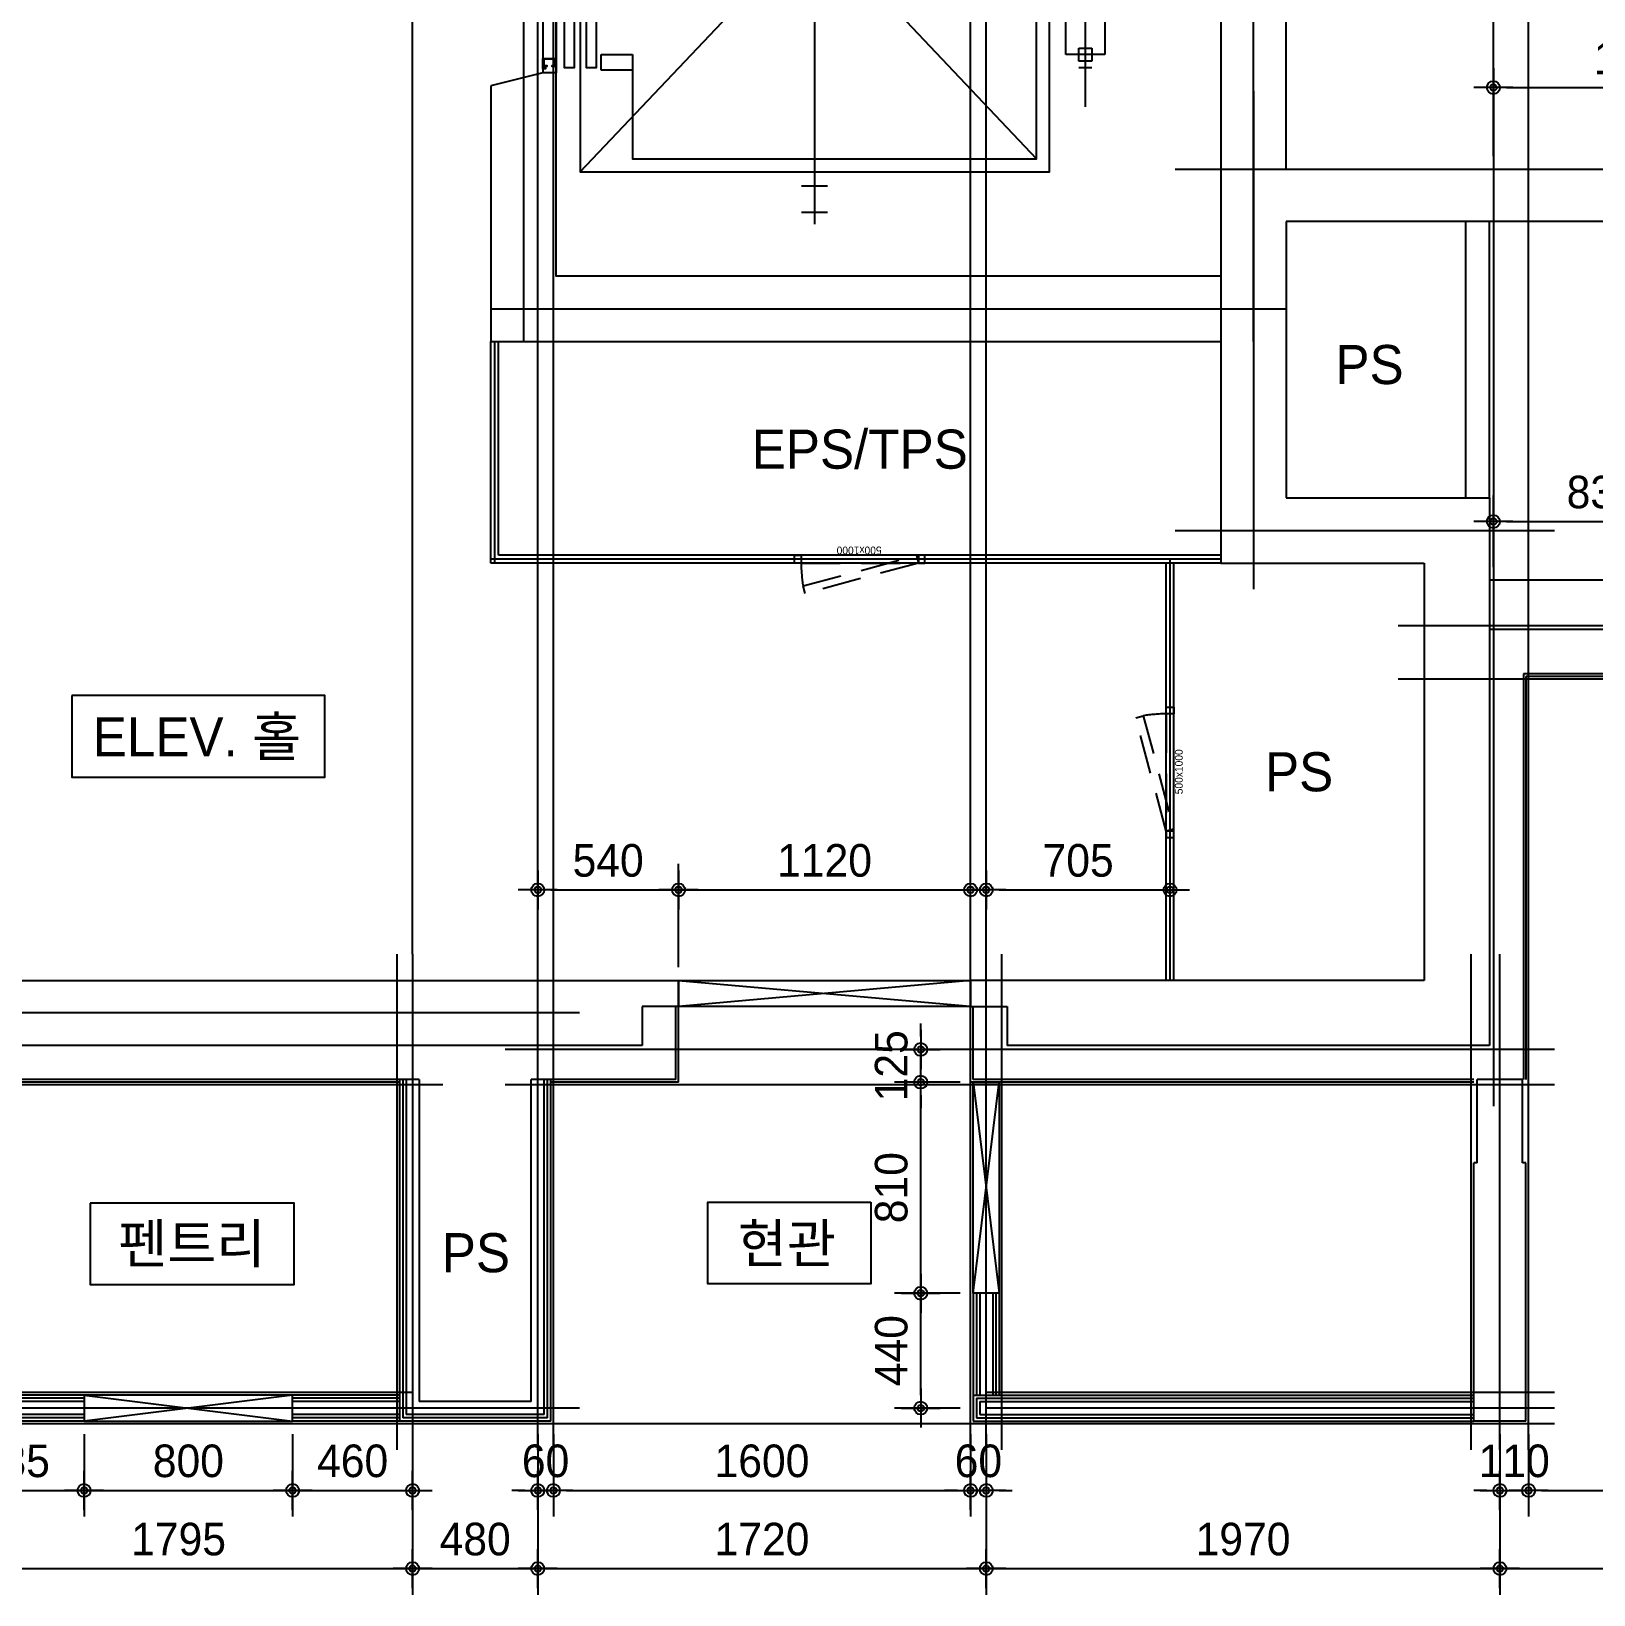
# Model space of a CAD drawing. Header units: millimetres. Extents: x 0 to 92204, y -190080 to 23760.
# Drawn here: x 19468 to 25461, y -117537 to -111541 of the extents above; entities that cross this region are included whole.
import ezdxf
from ezdxf.enums import TextEntityAlignment as Align
from ezdxf.xclip import XClip

# ---------------------------------------------------------------- set-up
doc = ezdxf.new("R2010")
doc.units = ezdxf.units.MM
doc.header["$LTSCALE"] = 100
doc.header["$XCLIPFRAME"] = 0
for name, pattern in [('AUDIT_D_220706163347-0', [0]), ('CEN', [62, 60, -1, 0, -1]), ('xr-101_102동-2F$0$HID', [2.3, 1.5, -0.8])]:
    doc.linetypes.add(name, pattern=pattern)
doc.layers.get('defpoints').update_dxf_attribs({"color": 139})
for name, color, linetype in [('A-STEEL', 4, 'Continuous'), ('AA-XXXX-DIMS', 7, 'Continuous'), ('AA-XXXX-TEXT#LEV', 3, 'Continuous'), ('CEN_CON', 1, 'CEN'), ('CEN_WALL', 12, 'CEN'), ('CONC', 2, 'Continuous'), ('DIM', 7, 'AUDIT_D_220706163347-0'), ('ELEV-ER', 4, 'Continuous'), ('MC', 135, 'Continuous'), ('ROM', 7, 'AUDIT_D_220706163347-0'), ('WAL', 3, 'Continuous'), ('WAL_DRY', 7, 'Continuous'), ('xr-101_102동-2F$0$AA-DWXM-DOOR(PS점검구)', 4, 'xr-101_102동-2F$0$HID'), ('실명', 3, 'AUDIT_D_220706163347-0'), ('실명박스', 7, 'AUDIT_D_220706163347-0'), ('창호-open', 4, 'Continuous')]:
    doc.layers.add(name, color=color, linetype=linetype)
doc.layers.add('AA-XXXX-MC', color=153, linetype='AUDIT_D_220706163347-0', plot=False)
doc.layers.add('xr-101_102동-2F$0$DEFPOINT', color=231, linetype='Continuous', plot=False)
doc.styles.add('HAUD01', font='Dotum.ttf')
doc.styles.add('xr-101_102동-2F$0$HAUD01', font='Dotum.ttf')
doc.styles.add('돋움', font='Dotum.ttf')
doc.styles.add('맑은고딕', font='malgun.ttf', dxfattribs={"width": 0.9})
doc.dimstyles.new('내부100', dxfattribs={"dimscale": 50, "dimtxt": 2.5, "dimasz": 1, "dimexe": 2, "dimexo": 1, "dimgap": 1, "dimtad": 1, "dimdec": 0, "dimzin": 0, "dimdsep": 46, "dimtxsty": '돋움', "dimblk1": 'DIMDOT', "dimblk2": 'DIMDOT', "dimsah": 1, "dimcen": 0.09, "dimdle": 2, "dimclrd": 7, "dimclre": 7, "dimclrt": 3, "dimadec": 0, "dimazin": 0, "dimtfac": 1, "dimtdec": 0, "dimtix": 1, "dimtmove": 2, "dimatfit": 3, "dimldrblk": 'DIMDOT', "dimfxl": 1, "dimtolj": 1, "dimtzin": 0, "dimarcsym": 0})

# ---------------------------------------------------------------- blocks, each defined once
blk = doc.blocks.new('ELE_17(비진입)')
at = {"layer": 'CONC', "extrusion": (0, 0, -1)}
for p, q in [((-570, -991.6), (-570, -1041.6)), ((570, -991.6), (570, -1041.6))]:
    blk.add_line(p, q, dxfattribs=at)
at = {"layer": 'defpoints'}
blk.add_lwpolyline([(-1350, 1558.4), (1350, 1558.4), (1350, -991.6), (-1350, -991.6)], close=True, dxfattribs=at)
at = {"layer": 'ELEV-ER', "color": 1, "extrusion": (0, 0, -1)}
for p, q in [((0, 1229.9), (0, -1227.1)), ((700, 1038.6), (-700, 1038.5)), ((-1150, 0), (1150, 0))]:
    blk.add_line(p, q, dxfattribs=at)
at = {"layer": 'ELEV-ER', "extrusion": (0, 0, -1)}
for p, q in [((-500, 1113.5), (500, 1113.6)), ((-500, 963.5), (-500, 1113.5)), ((500, 1113.6), (500, 963.6)), ((-550, 1013.5), (-550, 1063.5)), ((-550, 1013.5), (-550, 1063.5)), ((-475, 1063.5), (-525, 1063.5)), ((-525, 1063.5), (-525, 1013.5)), ((-475, 1063.5), (-525, 1063.5)), ((-525, 1063.5), (-525, 1013.5)), ((-475, 1013.5), (-475, 1063.5)), ((-475, 1013.5), (-475, 1063.5)), ((475, 1013.6), (475, 1063.6)), ((475, 1063.6), (525, 1063.6)), ((525, 1063.6), (525, 1013.6)), ((550, 1013.6), (550, 1063.6)), ((-525, 1013.5), (-475, 1013.5)), ((-525, 1013.5), (-475, 1013.5)), ((500, 963.6), (-500, 963.5)), ((525, 1013.6), (475, 1013.6)), ((-950, -898.6), (900, 851.4)), ((950, -898.6), (-900, 851.4)), ((-1105, 50), (-1105, -50)), ((-1005, 50), (-1005, -50)), ((1005, 50), (1005, -50)), ((1105, 50), (1105, -50)), ((-560, -818.7), (-560, -698.7)), ((-500, -698.7), (-500, -818.7)), ((500, -818.6), (500, -698.6)), ((560, -698.6), (560, -818.6)), ((-560.1, -818.6), (-500.1, -818.6)), ((-500, -818.7), (-560, -818.7)), ((560, -818.6), (500, -818.6)), ((-570, -991.6), (-545, -991.6)), ((-515, -991.6), (515, -991.6)), ((545, -991.6), (570, -991.6)), ((-570, -1041.6), (-555, -1041.6)), ((-515, -1041.6), (515, -1041.6)), ((555, -1041.6), (570, -1041.6))]:
    blk.add_line(p, q, dxfattribs=at)
for points in [[(950, 901.4), (950, -898.6), (-950, -898.6), (-950, 901.4)], [(542, -994.6), (518, -994.6), (518, -1038.6), (542, -1038.6), (542, -1026.6), (545, -1026.6), (545, -1041.6), (515, -1041.6), (515, -991.6), (545, -991.6), (545, -1006.6), (542, -1006.6)], [(-542, -994.6), (-518, -994.6), (-518, -1038.6), (-542, -1038.6), (-542, -1026.6), (-545, -1026.6), (-545, -1041.6), (-515, -1041.6), (-515, -991.6), (-545, -991.6), (-545, -1006.6), (-542, -1006.6)]]:
    blk.add_lwpolyline(points, close=True, dxfattribs=at)
blk.add_lwpolyline([(-500, -698.6), (-900, -698.6), (-900, 851.4), (900, 851.4), (900, -698.6), (500, -698.7)], dxfattribs=at)
at = {"layer": 'ELEV-ER'}
for points in [[(-550, -875.7), (550, -875.7), (550, -835.7), (-550, -835.7)], [(-550, -960.7), (550, -960.7), (550, -920.7), (-550, -920.7)], [(-555, -1041.6), (-545, -1041.6), (-545, -1031.6), (-555, -1031.6)], [(555, -1041.6), (545, -1041.6), (545, -1031.6), (555, -1031.6)]]:
    blk.add_lwpolyline(points, close=True, dxfattribs=at)
at = {"layer": 'defpoints', "extrusion": (0, 0, -1), "style": '맑은고딕', "text_generation_flag": 2, "width": 0.6}
blk.add_text('ELEV-18인승', height=150, dxfattribs=at).set_placement((0, 801.3), align=Align.TOP_CENTER)
blk = doc.blocks.new('A$C38A1636F')
at = {"layer": 'xr-101_102동-2F$0$AA-DWXM-DOOR(PS점검구)'}
for p, q in [((225, 0), (-225, 0)), ((-225, -30), (225, -30))]:
    blk.add_line(p, q, dxfattribs=at)
for points in [[(-250, 0), (-225, 0), (-225, -30), (-250, -30)], [(250, 0), (225, 0), (225, -30), (250, -30)], [(-209.7, -146.5), (-217.4, -117.5), (217.2, -1), (225, -30)]]:
    blk.add_lwpolyline(points, close=True, dxfattribs=at)
blk.add_arc((385.2, -21.3), 610.2, 180.81816, 189.07051, dxfattribs=at)
at = {"layer": 'xr-101_102동-2F$0$DEFPOINT', "style": 'xr-101_102동-2F$0$HAUD01'}
blk.add_text('500x1000', height=30, rotation=180, dxfattribs=at).set_placement((-2.5, 18.6), align=Align.MIDDLE_CENTER)
blk = doc.blocks.new('CO-102-28F', base_point=(243441.5, -43595.4))
at = {"layer": 'A-STEEL'}
for p, q in [((251211.5, -41995.4), (251211.5, -41145.4)), ((251241.5, -41965.4), (251241.5, -41145.4)), ((254011.5, -41965.4), (251241.5, -41965.4)), ((254011.5, -41995.4), (251211.5, -41995.4)), ((253801.5, -43595.4), (253801.5, -41995.4)), ((253831.5, -43595.4), (253831.5, -41995.4))]:
    blk.add_line(p, q, dxfattribs=at)
at = {"layer": 'CEN_CON'}
for p, q in [((251336.5, -37945.4), (251336.5, -41145.4)), ((254136.5, -41145.4), (254136.5, -37945.4)), ((251211.5, -41020.4), (254261.5, -41020.4)), ((251226.5, -41995.4), (251226.5, -41145.4)), ((254011.5, -41980.4), (251211.5, -41980.4)), ((253816.5, -43595.4), (253816.5, -41980.4))]:
    blk.add_line(p, q, dxfattribs=at)
at = {"layer": 'CONC', "color": 2}
for p, q in [((254261.5, -40485.4), (254261.5, -37945.4)), ((254011.5, -38195.4), (254011.5, -40895.4)), ((251211.5, -40165.4), (251211.5, -41145.4)), ((251461.5, -40895.4), (251461.5, -40115.4)), ((254011.5, -40895.4), (251461.5, -40895.4)), ((251211.5, -41145.4), (254011.5, -41145.4))]:
    blk.add_line(p, q, dxfattribs=at)
at = {"layer": 'CONC'}
blk.add_line((251411.5, -40115.4), (251211.5, -40165.4), dxfattribs=at)
at = {"rotation": 270}
blk.add_blockref('ELE_17(비진입)', (252453.1, -39545.4), dxfattribs=at)
at = {"layer": 'AA-XXXX-TEXT#LEV'}
blk.add_blockref('A$C38A1636F', (252626.5, -41965.4), dxfattribs=at)
at = {"layer": 'AA-XXXX-TEXT#LEV', "rotation": 270}
blk.add_blockref('A$C38A1636F', (253831.5, -42798), dxfattribs=at)
blk = doc.blocks.new('U-121A(기본)', base_point=(-97042.6, -98978.4))
at = {"layer": 'CEN_CON'}
for p, q in [((-106052.6, -88643.4), (-106052.6, -90553.4)), ((-105132.6, -88643.4), (-105132.6, -92536.3)), ((-96437.6, -88943.4), (-106352.6, -88943.4)), ((-106352.6, -90328.4), (-104897.6, -90328.4)), ((-105107.6, -93853.4), (-105107.6, -91953.4)), ((-108637.6, -92178.4), (-111072.6, -92178.4)), ((-104897.6, -92318.4), (-108922.6, -92318.4))]:
    blk.add_line(p, q, dxfattribs=at)
at = {"layer": 'CEN_WALL'}
for p, q in [((-101297.6, -90693.4), (-105497.6, -90693.4)), ((-109277.6, -91953.4), (-109277.6, -93853.4)), ((-108797.6, -93853.4), (-108797.6, -91953.4)), ((-107077.6, -93853.4), (-107077.6, -91953.4)), ((-108637.6, -93693.4), (-111072.6, -93693.4)), ((-104897.6, -93693.4), (-107077.6, -93693.4))]:
    blk.add_line(p, q, dxfattribs=at)
at = {"layer": 'CONC'}
for p, q in [((-106177.6, -88943.4), (-106177.6, -90453.4)), ((-103997.6, -88943.4), (-106177.6, -88943.4)), ((-103997.6, -89143.4), (-105927.6, -89143.4)), ((-105927.6, -89143.4), (-105927.6, -90203.4)), ((-105927.6, -90203.4), (-105147.6, -90203.4)), ((-105147.6, -90203.4), (-105147.6, -92303.4)), ((-106177.6, -90453.4), (-105397.6, -90453.4)), ((-105397.6, -90453.4), (-105397.6, -92053.4)), ((-116747.6, -92053.4), (-108257.6, -92053.4)), ((-108257.6, -92053.4), (-108257.6, -92153.4)), ((-105397.6, -92053.4), (-107137.6, -92053.4)), ((-107137.6, -92053.4), (-107137.6, -92153.4)), ((-108257.6, -92153.4), (-108397.6, -92153.4)), ((-108397.6, -92153.4), (-108397.6, -92303.4)), ((-107137.6, -92153.4), (-106997.6, -92153.4)), ((-106997.6, -92153.4), (-106997.6, -92303.4)), ((-108397.6, -92303.4), (-110960.6, -92303.4)), ((-105147.6, -92303.4), (-106997.6, -92303.4)), ((-105194.6, -92753.4), (-105194.6, -92433.4)), ((-105020.6, -92433.4), (-105194.6, -92433.4)), ((-105020.6, -92753.4), (-105020.6, -92433.4)), ((-105207.6, -93743.4), (-105207.6, -92753.4)), ((-105194.6, -92753.4), (-105207.6, -92753.4)), ((-105007.6, -92753.4), (-105020.6, -92753.4)), ((-105007.6, -93743.4), (-105007.6, -92753.4)), ((-105007.6, -93743.4), (-105207.6, -93743.4))]:
    blk.add_line(p, q, dxfattribs=at)
at = {"layer": 'MC'}
for p, q in [((-104997.6, -93853.4), (-104997.6, -88643.4)), ((-101297.6, -90898.4), (-105497.6, -90898.4)), ((-109337.6, -91953.4), (-109337.6, -93853.4)), ((-108737.6, -93853.4), (-108737.6, -91953.4)), ((-107137.6, -93853.4), (-107137.6, -91953.4)), ((-107017.6, -93853.4), (-107017.6, -91953.4)), ((-105217.6, -93853.4), (-105217.6, -91953.4)), ((-109161.6, -92453.4), (-111072.6, -92453.4)), ((-104897.6, -92453.4), (-108922.6, -92453.4)), ((-109277.6, -93633.4), (-111072.6, -93633.4)), ((-104897.6, -93633.4), (-107077.6, -93633.4)), ((-104897.6, -93753.4), (-111072.6, -93753.4))]:
    blk.add_line(p, q, dxfattribs=at)
at = {"layer": 'WAL'}
for p, q in [((-105237.6, -90203.4), (-105237.6, -89143.4)), ((-105147.6, -90203.4), (-105147.6, -89143.4)), ((-104297.6, -90518.4), (-105147.6, -90518.4)), ((-104297.6, -90708.4), (-105147.6, -90708.4))]:
    blk.add_line(p, q, dxfattribs=at)
at = {"layer": 'WAL_DRY'}
for p, q in [((-105017.6, -90878.4), (-105017.6, -92433.4)), ((-104282.6, -90878.4), (-105017.6, -90878.4)), ((-105007.6, -90888.4), (-105007.6, -92433.4)), ((-104282.6, -90888.4), (-105007.6, -90888.4)), ((-108267.6, -92433.4), (-108267.6, -92153.4)), ((-108257.6, -92443.4), (-108257.6, -92153.4)), ((-107137.6, -92443.4), (-107137.6, -92153.4)), ((-107127.6, -92433.4), (-107127.6, -92153.4)), ((-109327.6, -92433.4), (-110947.6, -92433.4)), ((-109327.6, -92443.4), (-110947.6, -92443.4)), ((-109252.6, -92433.4), (-109327.6, -92433.4)), ((-109327.6, -92433.4), (-109327.6, -93743.4)), ((-109315.1, -92433.4), (-109315.1, -93730.9)), ((-109302.6, -92433.4), (-109302.6, -93718.4)), ((-109252.6, -92433.4), (-109252.6, -93668.4)), ((-108747.6, -92433.4), (-108822.6, -92433.4)), ((-108822.6, -93668.4), (-108822.6, -92433.4)), ((-108772.6, -93718.4), (-108772.6, -92433.4)), ((-108760.1, -93730.9), (-108760.1, -92433.4)), ((-108747.6, -93743.4), (-108747.6, -92433.4)), ((-108267.6, -92433.4), (-108747.6, -92433.4)), ((-108257.6, -92443.4), (-108747.6, -92443.4)), ((-105207.6, -92443.4), (-107137.6, -92443.4)), ((-105207.6, -92433.4), (-107127.6, -92433.4)), ((-107127.6, -93253.4), (-107127.6, -93643.4)), ((-107115.1, -93253.4), (-107115.1, -93643.4)), ((-107102.6, -93253.4), (-107102.6, -93643.4)), ((-107052.6, -93253.4), (-107052.6, -93643.4)), ((-107040.1, -93253.4), (-107040.1, -93643.4)), ((-107027.6, -93253.4), (-107027.6, -93643.4)), ((-110537.6, -93643.4), (-110947.6, -93643.4)), ((-109327.6, -93643.4), (-109737.6, -93643.4)), ((-107127.6, -93643.4), (-105207.6, -93643.4)), ((-107127.6, -93643.4), (-107127.6, -93743.4)), ((-110537.6, -93655.9), (-110947.6, -93655.9)), ((-110537.6, -93668.4), (-110947.6, -93668.4)), ((-109327.6, -93655.9), (-109737.6, -93655.9)), ((-109327.6, -93668.4), (-109737.6, -93668.4)), ((-108822.6, -93668.4), (-109252.6, -93668.4)), ((-107115.1, -93655.9), (-105207.6, -93655.9)), ((-107115.1, -93655.9), (-107115.1, -93730.9)), ((-107102.6, -93668.4), (-105207.6, -93668.4)), ((-107102.6, -93668.4), (-107102.6, -93718.4)), ((-110537.6, -93718.4), (-110947.6, -93718.4)), ((-110537.6, -93730.9), (-110947.6, -93730.9)), ((-110537.6, -93743.4), (-110947.6, -93743.4)), ((-109327.6, -93718.4), (-109737.6, -93718.4)), ((-109327.6, -93730.9), (-109737.6, -93730.9)), ((-109327.6, -93743.4), (-109737.6, -93743.4)), ((-108747.6, -93743.4), (-109327.6, -93743.4)), ((-108760.1, -93730.9), (-109315.1, -93730.9)), ((-108772.6, -93718.4), (-109302.6, -93718.4)), ((-107127.6, -93743.4), (-105207.6, -93743.4)), ((-107115.1, -93730.9), (-105207.6, -93730.9)), ((-107102.6, -93718.4), (-105207.6, -93718.4))]:
    blk.add_line(p, q, dxfattribs=at)
blk = doc.blocks.new('DIMDOT')
at = {"layer": 'AA-XXXX-DIMS'}
for p, q in [((0, -1.5), (0, 1.5)), ((-1.5, 0), (1.5, 0))]:
    blk.add_line(p, q, dxfattribs=at)
for radius in [0.5, 0.25]:
    blk.add_circle((0, 0), radius, dxfattribs=at)
blk = doc.blocks.new('*D1138')
at = {"layer": 'defpoints', "color": 0, "transparency": 16777216}
for p in [(19135.6, -116870.9), (19670.6, -116870.9), (19670.6, -117136.8)]:
    blk.add_point(p, dxfattribs=at)
at = {"layer": 'DIM', "color": 7, "lineweight": -2, "transparency": 16777216}
for p, q in [((19135.6, -116920.9), (19135.6, -117236.8)), ((19670.6, -116920.9), (19670.6, -117236.8)), ((19185.6, -117136.8), (19620.6, -117136.8))]:
    blk.add_line(p, q, dxfattribs=at)
at = {"layer": 'DIM', "color": 7, "lineweight": -2, "transparency": 16777216, "xscale": 50, "yscale": 50, "zscale": 50, "rotation": 180}
blk.add_blockref('DIMDOT', (19135.6, -117136.8), dxfattribs=at)
at = {"layer": 'DIM', "color": 7, "lineweight": -2, "transparency": 16777216, "xscale": 50, "yscale": 50, "zscale": 50}
blk.add_blockref('DIMDOT', (19670.6, -117136.8), dxfattribs=at)
at = {"layer": 'DIM', "color": 3, "transparency": 16777216, "insert": (19403.1, -117024.2), "char_height": 125, "attachment_point": 5, "style": '돋움'}
blk.add_mtext('\\A1;535', dxfattribs=at)
blk = doc.blocks.new('*D1139')
at = {"layer": 'defpoints', "color": 0, "transparency": 16777216}
for p in [(19670.6, -116870.9), (20470.6, -116870.9), (20470.6, -117136.8)]:
    blk.add_point(p, dxfattribs=at)
at = {"layer": 'DIM', "color": 7, "lineweight": -2, "transparency": 16777216}
for p, q in [((19670.6, -116920.9), (19670.6, -117236.8)), ((20470.6, -116920.9), (20470.6, -117236.8)), ((19720.6, -117136.8), (20420.6, -117136.8))]:
    blk.add_line(p, q, dxfattribs=at)
at = {"layer": 'DIM', "color": 7, "lineweight": -2, "transparency": 16777216, "xscale": 50, "yscale": 50, "zscale": 50, "rotation": 180}
blk.add_blockref('DIMDOT', (19670.6, -117136.8), dxfattribs=at)
at = {"layer": 'DIM', "color": 7, "lineweight": -2, "transparency": 16777216, "xscale": 50, "yscale": 50, "zscale": 50}
blk.add_blockref('DIMDOT', (20470.6, -117136.8), dxfattribs=at)
at = {"layer": 'DIM', "color": 3, "transparency": 16777216, "insert": (20070.6, -117024.2), "char_height": 125, "attachment_point": 5, "style": '돋움'}
blk.add_mtext('\\A1;800', dxfattribs=at)
blk = doc.blocks.new('*D1140')
at = {"layer": 'defpoints', "color": 0, "transparency": 16777216}
for p in [(20470.6, -116870.9), (20930.6, -116870.9), (20930.6, -117136.8)]:
    blk.add_point(p, dxfattribs=at)
at = {"layer": 'DIM', "color": 7, "lineweight": -2, "transparency": 16777216}
for p, q in [((20470.6, -116920.9), (20470.6, -117236.8)), ((20930.6, -116920.9), (20930.6, -117236.8)), ((20520.6, -117136.8), (20880.6, -117136.8))]:
    blk.add_line(p, q, dxfattribs=at)
at = {"layer": 'DIM', "color": 7, "lineweight": -2, "transparency": 16777216, "xscale": 50, "yscale": 50, "zscale": 50, "rotation": 180}
blk.add_blockref('DIMDOT', (20470.6, -117136.8), dxfattribs=at)
at = {"layer": 'DIM', "color": 7, "lineweight": -2, "transparency": 16777216, "xscale": 50, "yscale": 50, "zscale": 50}
blk.add_blockref('DIMDOT', (20930.6, -117136.8), dxfattribs=at)
at = {"layer": 'DIM', "color": 3, "transparency": 16777216, "insert": (20700.6, -117024.2), "char_height": 125, "attachment_point": 5, "style": '돋움'}
blk.add_mtext('\\A1;460', dxfattribs=at)
blk = doc.blocks.new('*D1141')
at = {"layer": 'defpoints', "color": 0, "transparency": 16777216}
for p in [(21410.6, -116870.9), (21470.6, -116870.9), (21470.6, -117136.8)]:
    blk.add_point(p, dxfattribs=at)
at = {"layer": 'DIM', "color": 7, "lineweight": -2, "transparency": 16777216}
for p, q in [((21410.6, -116920.9), (21410.6, -117236.8)), ((21470.6, -116920.9), (21470.6, -117236.8)), ((21360.6, -117136.8), (21310.6, -117136.8)), ((21410.6, -117136.8), (21470.6, -117136.8)), ((21520.6, -117136.8), (21570.6, -117136.8))]:
    blk.add_line(p, q, dxfattribs=at)
at = {"layer": 'DIM', "color": 7, "lineweight": -2, "transparency": 16777216, "xscale": 50, "yscale": 50, "zscale": 50}
blk.add_blockref('DIMDOT', (21410.6, -117136.8), dxfattribs=at)
at = {"layer": 'DIM', "color": 7, "lineweight": -2, "transparency": 16777216, "xscale": 50, "yscale": 50, "zscale": 50, "rotation": 180}
blk.add_blockref('DIMDOT', (21470.6, -117136.8), dxfattribs=at)
at = {"layer": 'DIM', "color": 3, "transparency": 16777216, "insert": (21440.6, -117024.2), "char_height": 125, "attachment_point": 5, "style": '돋움'}
blk.add_mtext('\\A1;60', dxfattribs=at)
blk = doc.blocks.new('*D1142')
at = {"layer": 'defpoints', "color": 0, "transparency": 16777216}
for p in [(21470.6, -116870.9), (23070.6, -116870.9), (23070.6, -117136.8)]:
    blk.add_point(p, dxfattribs=at)
at = {"layer": 'DIM', "color": 7, "lineweight": -2, "transparency": 16777216}
for p, q in [((21470.6, -116920.9), (21470.6, -117236.8)), ((23070.6, -116920.9), (23070.6, -117236.8)), ((21520.6, -117136.8), (23020.6, -117136.8))]:
    blk.add_line(p, q, dxfattribs=at)
at = {"layer": 'DIM', "color": 7, "lineweight": -2, "transparency": 16777216, "xscale": 50, "yscale": 50, "zscale": 50, "rotation": 180}
blk.add_blockref('DIMDOT', (21470.6, -117136.8), dxfattribs=at)
at = {"layer": 'DIM', "color": 7, "lineweight": -2, "transparency": 16777216, "xscale": 50, "yscale": 50, "zscale": 50}
blk.add_blockref('DIMDOT', (23070.6, -117136.8), dxfattribs=at)
at = {"layer": 'DIM', "color": 3, "transparency": 16777216, "insert": (22270.6, -117024.2), "char_height": 125, "attachment_point": 5, "style": '돋움'}
blk.add_mtext('\\A1;1600', dxfattribs=at)
blk = doc.blocks.new('*D1143')
at = {"layer": 'defpoints', "color": 0, "transparency": 16777216}
for p in [(23070.6, -116870.9), (23130.6, -116870.9), (23130.6, -117136.8)]:
    blk.add_point(p, dxfattribs=at)
at = {"layer": 'DIM', "color": 7, "lineweight": -2, "transparency": 16777216}
for p, q in [((23070.6, -116920.9), (23070.6, -117236.8)), ((23130.6, -116920.9), (23130.6, -117236.8)), ((23020.6, -117136.8), (22970.6, -117136.8)), ((23070.6, -117136.8), (23130.6, -117136.8)), ((23180.6, -117136.8), (23230.6, -117136.8))]:
    blk.add_line(p, q, dxfattribs=at)
at = {"layer": 'DIM', "color": 7, "lineweight": -2, "transparency": 16777216, "xscale": 50, "yscale": 50, "zscale": 50}
blk.add_blockref('DIMDOT', (23070.6, -117136.8), dxfattribs=at)
at = {"layer": 'DIM', "color": 7, "lineweight": -2, "transparency": 16777216, "xscale": 50, "yscale": 50, "zscale": 50, "rotation": 180}
blk.add_blockref('DIMDOT', (23130.6, -117136.8), dxfattribs=at)
at = {"layer": 'DIM', "color": 3, "transparency": 16777216, "insert": (23100.6, -117024.2), "char_height": 125, "attachment_point": 5, "style": '돋움'}
blk.add_mtext('\\A1;60', dxfattribs=at)
blk = doc.blocks.new('*D1144')
at = {"layer": 'defpoints', "color": 0, "transparency": 16777216}
for p in [(25100.6, -116870.9), (25210.6, -116870.9), (25210.6, -117136.8)]:
    blk.add_point(p, dxfattribs=at)
at = {"layer": 'DIM', "color": 7, "lineweight": -2, "transparency": 16777216}
for p, q in [((25100.6, -116920.9), (25100.6, -117236.8)), ((25210.6, -116920.9), (25210.6, -117236.8)), ((25050.6, -117136.8), (25000.6, -117136.8)), ((25100.6, -117136.8), (25210.6, -117136.8)), ((25260.6, -117136.8), (25310.6, -117136.8))]:
    blk.add_line(p, q, dxfattribs=at)
at = {"layer": 'DIM', "color": 7, "lineweight": -2, "transparency": 16777216, "xscale": 50, "yscale": 50, "zscale": 50}
blk.add_blockref('DIMDOT', (25100.6, -117136.8), dxfattribs=at)
at = {"layer": 'DIM', "color": 7, "lineweight": -2, "transparency": 16777216, "xscale": 50, "yscale": 50, "zscale": 50, "rotation": 180}
blk.add_blockref('DIMDOT', (25210.6, -117136.8), dxfattribs=at)
at = {"layer": 'DIM', "color": 3, "transparency": 16777216, "insert": (25155.6, -117024.2), "char_height": 125, "attachment_point": 5, "style": '돋움'}
blk.add_mtext('\\A1;110', dxfattribs=at)
blk = doc.blocks.new('*D1145')
at = {"layer": 'defpoints', "color": 0, "transparency": 16777216}
for p in [(25210.6, -116870.9), (29210.6, -116870.9), (29210.6, -117136.8)]:
    blk.add_point(p, dxfattribs=at)
at = {"layer": 'DIM', "color": 7, "lineweight": -2, "transparency": 16777216}
for p, q in [((25210.6, -116920.9), (25210.6, -117236.8)), ((29210.6, -116920.9), (29210.6, -117236.8)), ((25260.6, -117136.8), (29160.6, -117136.8))]:
    blk.add_line(p, q, dxfattribs=at)
at = {"layer": 'DIM', "color": 7, "lineweight": -2, "transparency": 16777216, "xscale": 50, "yscale": 50, "zscale": 50, "rotation": 180}
blk.add_blockref('DIMDOT', (25210.6, -117136.8), dxfattribs=at)
at = {"layer": 'DIM', "color": 7, "lineweight": -2, "transparency": 16777216, "xscale": 50, "yscale": 50, "zscale": 50}
blk.add_blockref('DIMDOT', (29210.6, -117136.8), dxfattribs=at)
at = {"layer": 'DIM', "color": 3, "transparency": 16777216, "insert": (27210.6, -117024.2), "char_height": 125, "attachment_point": 5, "style": '돋움'}
blk.add_mtext('\\A1;4000', dxfattribs=at)
blk = doc.blocks.new('*D1150')
at = {"layer": 'defpoints', "color": 0, "transparency": 16777216}
for p in [(19135.6, -116870.9), (20930.6, -116870.9), (20930.6, -117436.8)]:
    blk.add_point(p, dxfattribs=at)
at = {"layer": 'DIM', "color": 7, "lineweight": -2, "transparency": 16777216}
for p, q in [((19135.6, -116920.9), (19135.6, -117536.8)), ((20930.6, -116920.9), (20930.6, -117536.8)), ((19185.6, -117436.8), (20880.6, -117436.8))]:
    blk.add_line(p, q, dxfattribs=at)
at = {"layer": 'DIM', "color": 7, "lineweight": -2, "transparency": 16777216, "xscale": 50, "yscale": 50, "zscale": 50, "rotation": 180}
blk.add_blockref('DIMDOT', (19135.6, -117436.8), dxfattribs=at)
at = {"layer": 'DIM', "color": 7, "lineweight": -2, "transparency": 16777216, "xscale": 50, "yscale": 50, "zscale": 50}
blk.add_blockref('DIMDOT', (20930.6, -117436.8), dxfattribs=at)
at = {"layer": 'DIM', "color": 3, "transparency": 16777216, "insert": (20033.1, -117324.2), "char_height": 125, "attachment_point": 5, "style": '돋움'}
blk.add_mtext('\\A1;1795', dxfattribs=at)
blk = doc.blocks.new('*D1151')
at = {"layer": 'defpoints', "color": 0, "transparency": 16777216}
for p in [(20930.6, -116870.9), (21410.6, -116870.9), (21410.6, -117436.8)]:
    blk.add_point(p, dxfattribs=at)
at = {"layer": 'DIM', "color": 7, "lineweight": -2, "transparency": 16777216}
for p, q in [((20930.6, -116920.9), (20930.6, -117536.8)), ((21410.6, -116920.9), (21410.6, -117536.8)), ((20980.6, -117436.8), (21360.6, -117436.8))]:
    blk.add_line(p, q, dxfattribs=at)
at = {"layer": 'DIM', "color": 7, "lineweight": -2, "transparency": 16777216, "xscale": 50, "yscale": 50, "zscale": 50, "rotation": 180}
blk.add_blockref('DIMDOT', (20930.6, -117436.8), dxfattribs=at)
at = {"layer": 'DIM', "color": 7, "lineweight": -2, "transparency": 16777216, "xscale": 50, "yscale": 50, "zscale": 50}
blk.add_blockref('DIMDOT', (21410.6, -117436.8), dxfattribs=at)
at = {"layer": 'DIM', "color": 3, "transparency": 16777216, "insert": (21170.6, -117324.2), "char_height": 125, "attachment_point": 5, "style": '돋움'}
blk.add_mtext('\\A1;480', dxfattribs=at)
blk = doc.blocks.new('*D1152')
at = {"layer": 'defpoints', "color": 0, "transparency": 16777216}
for p in [(21410.6, -116870.9), (23130.6, -116870.9), (23130.6, -117436.8)]:
    blk.add_point(p, dxfattribs=at)
at = {"layer": 'DIM', "color": 7, "lineweight": -2, "transparency": 16777216}
for p, q in [((21410.6, -116920.9), (21410.6, -117536.8)), ((23130.6, -116920.9), (23130.6, -117536.8)), ((21460.6, -117436.8), (23080.6, -117436.8))]:
    blk.add_line(p, q, dxfattribs=at)
at = {"layer": 'DIM', "color": 7, "lineweight": -2, "transparency": 16777216, "xscale": 50, "yscale": 50, "zscale": 50, "rotation": 180}
blk.add_blockref('DIMDOT', (21410.6, -117436.8), dxfattribs=at)
at = {"layer": 'DIM', "color": 7, "lineweight": -2, "transparency": 16777216, "xscale": 50, "yscale": 50, "zscale": 50}
blk.add_blockref('DIMDOT', (23130.6, -117436.8), dxfattribs=at)
at = {"layer": 'DIM', "color": 3, "transparency": 16777216, "insert": (22270.6, -117324.2), "char_height": 125, "attachment_point": 5, "style": '돋움'}
blk.add_mtext('\\A1;1720', dxfattribs=at)
blk = doc.blocks.new('*D1153')
at = {"layer": 'defpoints', "color": 0, "transparency": 16777216}
for p in [(23130.6, -116870.9), (25100.6, -116870.9), (25100.6, -117436.8)]:
    blk.add_point(p, dxfattribs=at)
at = {"layer": 'DIM', "color": 7, "lineweight": -2, "transparency": 16777216}
for p, q in [((23130.6, -116920.9), (23130.6, -117536.8)), ((25100.6, -116920.9), (25100.6, -117536.8)), ((23180.6, -117436.8), (25050.6, -117436.8))]:
    blk.add_line(p, q, dxfattribs=at)
at = {"layer": 'DIM', "color": 7, "lineweight": -2, "transparency": 16777216, "xscale": 50, "yscale": 50, "zscale": 50, "rotation": 180}
blk.add_blockref('DIMDOT', (23130.6, -117436.8), dxfattribs=at)
at = {"layer": 'DIM', "color": 7, "lineweight": -2, "transparency": 16777216, "xscale": 50, "yscale": 50, "zscale": 50}
blk.add_blockref('DIMDOT', (25100.6, -117436.8), dxfattribs=at)
at = {"layer": 'DIM', "color": 3, "transparency": 16777216, "insert": (24115.6, -117324.2), "char_height": 125, "attachment_point": 5, "style": '돋움'}
blk.add_mtext('\\A1;1970', dxfattribs=at)
blk = doc.blocks.new('*D1154')
at = {"layer": 'defpoints', "color": 0, "transparency": 16777216}
for p in [(25100.6, -116870.9), (29320.6, -116870.9), (29320.6, -117436.8)]:
    blk.add_point(p, dxfattribs=at)
at = {"layer": 'DIM', "color": 7, "lineweight": -2, "transparency": 16777216}
for p, q in [((25100.6, -116920.9), (25100.6, -117536.8)), ((29320.6, -116920.9), (29320.6, -117536.8)), ((25150.6, -117436.8), (29270.6, -117436.8))]:
    blk.add_line(p, q, dxfattribs=at)
at = {"layer": 'DIM', "color": 7, "lineweight": -2, "transparency": 16777216, "xscale": 50, "yscale": 50, "zscale": 50, "rotation": 180}
blk.add_blockref('DIMDOT', (25100.6, -117436.8), dxfattribs=at)
at = {"layer": 'DIM', "color": 7, "lineweight": -2, "transparency": 16777216, "xscale": 50, "yscale": 50, "zscale": 50}
blk.add_blockref('DIMDOT', (29320.6, -117436.8), dxfattribs=at)
at = {"layer": 'DIM', "color": 3, "transparency": 16777216, "insert": (27210.6, -117324.2), "char_height": 125, "attachment_point": 5, "style": '돋움'}
blk.add_mtext('\\A1;4220', dxfattribs=at)
blk = doc.blocks.new('*D1180')
at = {"layer": 'defpoints', "color": 0, "transparency": 16777216}
for p in [(21950.6, -114834.2), (21410.6, -115180.9), (21950.6, -115180.9)]:
    blk.add_point(p, dxfattribs=at)
at = {"layer": 'DIM', "color": 7, "lineweight": -2, "transparency": 16777216}
for p, q in [((21410.6, -115130.9), (21410.6, -114734.2)), ((21950.6, -115130.9), (21950.6, -114734.2)), ((21460.6, -114834.2), (21900.6, -114834.2))]:
    blk.add_line(p, q, dxfattribs=at)
at = {"layer": 'DIM', "color": 7, "lineweight": -2, "transparency": 16777216, "xscale": 50, "yscale": 50, "zscale": 50, "rotation": 180}
blk.add_blockref('DIMDOT', (21410.6, -114834.2), dxfattribs=at)
at = {"layer": 'DIM', "color": 7, "lineweight": -2, "transparency": 16777216, "xscale": 50, "yscale": 50, "zscale": 50}
blk.add_blockref('DIMDOT', (21950.6, -114834.2), dxfattribs=at)
at = {"layer": 'DIM', "color": 3, "transparency": 16777216, "insert": (21680.6, -114721.6), "char_height": 125, "attachment_point": 5, "style": '돋움'}
blk.add_mtext('\\A1;540', dxfattribs=at)
blk = doc.blocks.new('*D1181')
at = {"layer": 'defpoints', "color": 0, "transparency": 16777216}
for p in [(23070.6, -114834.2), (21950.6, -115180.9), (23070.6, -115180.9)]:
    blk.add_point(p, dxfattribs=at)
at = {"layer": 'DIM', "color": 7, "lineweight": -2, "transparency": 16777216}
for p, q in [((21950.6, -115130.9), (21950.6, -114734.2)), ((23070.6, -115130.9), (23070.6, -114734.2)), ((22000.6, -114834.2), (23020.6, -114834.2))]:
    blk.add_line(p, q, dxfattribs=at)
at = {"layer": 'DIM', "color": 7, "lineweight": -2, "transparency": 16777216, "xscale": 50, "yscale": 50, "zscale": 50, "rotation": 180}
blk.add_blockref('DIMDOT', (21950.6, -114834.2), dxfattribs=at)
at = {"layer": 'DIM', "color": 7, "lineweight": -2, "transparency": 16777216, "xscale": 50, "yscale": 50, "zscale": 50}
blk.add_blockref('DIMDOT', (23070.6, -114834.2), dxfattribs=at)
at = {"layer": 'DIM', "color": 3, "transparency": 16777216, "insert": (22510.6, -114721.6), "char_height": 125, "attachment_point": 5, "style": '돋움'}
blk.add_mtext('\\A1;1120', dxfattribs=at)
blk = doc.blocks.new('*D1182')
at = {"layer": 'defpoints', "color": 0, "transparency": 16777216}
for p in [(23835.6, -114834.2), (23130.6, -115180.9), (23835.6, -115180.9)]:
    blk.add_point(p, dxfattribs=at)
at = {"layer": 'DIM', "color": 7, "lineweight": -2, "transparency": 16777216}
for p, q in [((23130.6, -115130.9), (23130.6, -114734.2)), ((23835.6, -115130.9), (23835.6, -114734.2)), ((23180.6, -114834.2), (23785.6, -114834.2))]:
    blk.add_line(p, q, dxfattribs=at)
at = {"layer": 'DIM', "color": 7, "lineweight": -2, "transparency": 16777216, "xscale": 50, "yscale": 50, "zscale": 50, "rotation": 180}
blk.add_blockref('DIMDOT', (23130.6, -114834.2), dxfattribs=at)
at = {"layer": 'DIM', "color": 7, "lineweight": -2, "transparency": 16777216, "xscale": 50, "yscale": 50, "zscale": 50}
blk.add_blockref('DIMDOT', (23835.6, -114834.2), dxfattribs=at)
at = {"layer": 'DIM', "color": 3, "transparency": 16777216, "insert": (23483.1, -114721.6), "char_height": 125, "attachment_point": 5, "style": '돋움'}
blk.add_mtext('\\A1;705', dxfattribs=at)
blk = doc.blocks.new('*D1183')
at = {"layer": 'defpoints', "color": 0, "transparency": 16777216}
for p in [(26210.6, -111757.4), (25075.6, -112070.9), (26210.6, -112070.9)]:
    blk.add_point(p, dxfattribs=at)
at = {"layer": 'DIM', "color": 7, "lineweight": -2, "transparency": 16777216}
for p, q in [((25075.6, -112020.9), (25075.6, -111657.4)), ((26210.6, -112020.9), (26210.6, -111657.4)), ((25125.6, -111757.4), (26160.6, -111757.4))]:
    blk.add_line(p, q, dxfattribs=at)
at = {"layer": 'DIM', "color": 7, "lineweight": -2, "transparency": 16777216, "xscale": 50, "yscale": 50, "zscale": 50, "rotation": 180}
blk.add_blockref('DIMDOT', (25075.6, -111757.4), dxfattribs=at)
at = {"layer": 'DIM', "color": 7, "lineweight": -2, "transparency": 16777216, "xscale": 50, "yscale": 50, "zscale": 50}
blk.add_blockref('DIMDOT', (26210.6, -111757.4), dxfattribs=at)
at = {"layer": 'DIM', "color": 3, "transparency": 16777216, "insert": (25643.1, -111644.8), "char_height": 125, "attachment_point": 5, "style": '돋움'}
blk.add_mtext('\\A1;1135', dxfattribs=at)
blk = doc.blocks.new('*D1192')
at = {"layer": 'defpoints', "color": 0, "transparency": 16777216}
for p in [(25910.6, -113421.5), (25075.6, -113645.9), (25910.6, -113645.9)]:
    blk.add_point(p, dxfattribs=at)
at = {"layer": 'DIM', "color": 7, "lineweight": -2, "transparency": 16777216}
for p, q in [((25075.6, -113595.9), (25075.6, -113321.5)), ((25910.6, -113595.9), (25910.6, -113321.5)), ((25125.6, -113421.5), (25860.6, -113421.5))]:
    blk.add_line(p, q, dxfattribs=at)
at = {"layer": 'DIM', "color": 7, "lineweight": -2, "transparency": 16777216, "xscale": 50, "yscale": 50, "zscale": 50, "rotation": 180}
blk.add_blockref('DIMDOT', (25075.6, -113421.5), dxfattribs=at)
at = {"layer": 'DIM', "color": 7, "lineweight": -2, "transparency": 16777216, "xscale": 50, "yscale": 50, "zscale": 50}
blk.add_blockref('DIMDOT', (25910.6, -113421.5), dxfattribs=at)
at = {"layer": 'DIM', "color": 3, "transparency": 16777216, "insert": (25493.1, -113309), "char_height": 125, "attachment_point": 5, "style": '돋움'}
blk.add_mtext('\\A1;835', dxfattribs=at)
blk = doc.blocks.new('*D1218')
at = {"layer": 'defpoints', "color": 0, "transparency": 16777216}
for p in [(22879.4, -116380.9), (23080.6, -116380.9), (23080.6, -116820.9)]:
    blk.add_point(p, dxfattribs=at)
at = {"layer": 'DIM', "color": 7, "lineweight": -2, "transparency": 16777216}
for p, q in [((23030.6, -116380.9), (22779.4, -116380.9)), ((22879.4, -116770.9), (22879.4, -116430.9)), ((23030.6, -116820.9), (22779.4, -116820.9))]:
    blk.add_line(p, q, dxfattribs=at)
at = {"layer": 'DIM', "color": 7, "lineweight": -2, "transparency": 16777216, "xscale": 50, "yscale": 50, "zscale": 50}
for p, rotation in [((22879.4, -116380.9), 90), ((22879.4, -116820.9), 270)]:
    blk.add_blockref('DIMDOT', p, dxfattribs=dict(at, rotation=rotation))
at = {"layer": 'DIM', "color": 3, "transparency": 16777216, "insert": (22766.9, -116600.9), "char_height": 125, "attachment_point": 5, "rotation": 90, "style": '돋움'}
blk.add_mtext('\\A1;440', dxfattribs=at)
blk = doc.blocks.new('*D1219')
at = {"layer": 'defpoints', "color": 0, "transparency": 16777216}
for p in [(22879.4, -115570.9), (23080.6, -115570.9), (23080.6, -116380.9)]:
    blk.add_point(p, dxfattribs=at)
at = {"layer": 'DIM', "color": 7, "lineweight": -2, "transparency": 16777216}
for p, q in [((23030.6, -115570.9), (22779.4, -115570.9)), ((22879.4, -116330.9), (22879.4, -115620.9)), ((23030.6, -116380.9), (22779.4, -116380.9))]:
    blk.add_line(p, q, dxfattribs=at)
at = {"layer": 'DIM', "color": 7, "lineweight": -2, "transparency": 16777216, "xscale": 50, "yscale": 50, "zscale": 50}
for p, rotation in [((22879.4, -115570.9), 90), ((22879.4, -116380.9), 270)]:
    blk.add_blockref('DIMDOT', p, dxfattribs=dict(at, rotation=rotation))
at = {"layer": 'DIM', "color": 3, "transparency": 16777216, "insert": (22766.9, -115975.9), "char_height": 125, "attachment_point": 5, "rotation": 90, "style": '돋움'}
blk.add_mtext('\\A1;810', dxfattribs=at)
blk = doc.blocks.new('*D1220')
at = {"layer": 'defpoints', "color": 0, "transparency": 16777216}
for p in [(22879.4, -115445.9), (23130.6, -115445.9), (23080.6, -115570.9)]:
    blk.add_point(p, dxfattribs=at)
at = {"layer": 'DIM', "color": 7, "lineweight": -2, "transparency": 16777216}
for p, q in [((22879.4, -115395.9), (22879.4, -115345.9)), ((23080.6, -115445.9), (22779.4, -115445.9)), ((22879.4, -115570.9), (22879.4, -115445.9)), ((23030.6, -115570.9), (22779.4, -115570.9)), ((22879.4, -115620.9), (22879.4, -115670.9))]:
    blk.add_line(p, q, dxfattribs=at)
at = {"layer": 'DIM', "color": 7, "lineweight": -2, "transparency": 16777216, "xscale": 50, "yscale": 50, "zscale": 50}
for p, rotation in [((22879.4, -115445.9), 270), ((22879.4, -115570.9), 90)]:
    blk.add_blockref('DIMDOT', p, dxfattribs=dict(at, rotation=rotation))
at = {"layer": 'DIM', "color": 3, "transparency": 16777216, "insert": (22766.9, -115508.4), "char_height": 125, "attachment_point": 5, "rotation": 90, "style": '돋움'}
blk.add_mtext('\\A1;125', dxfattribs=at)

msp = doc.modelspace()

# ---------------------------------------------------------------- linework, layer by layer
at = {"layer": 'AA-XXXX-MC'}
for p, q in [((21470.6, -115080.9), (21470.6, -109030.9)), ((23070.6, -115080.9), (23070.6, -109030.9)), ((25210.6, -111770.9), (25210.6, -109030.9))]:
    msp.add_line(p, q, dxfattribs=at)
at = {"layer": 'CEN_CON'}
for p, q in [((20930.6, -115080.9), (20930.6, -109030.9)), ((21410.6, -115080.9), (21410.6, -109030.9)), ((23130.6, -115080.9), (23130.6, -109030.9)), ((25075.6, -111770.9), (25075.6, -109030.9))]:
    msp.add_line(p, q, dxfattribs=at)
at = {"layer": '실명박스'}
for points in [[(19624.3, -114088.8), (19624.3, -114401.3), (20593.4, -114401.3), (20593.4, -114088.8)], [(19694.3, -116035.1), (19694.3, -116347.6), (20476, -116347.6), (20476, -116035.1)], [(22687.7, -116031.8), (22687.7, -116344.3), (22062.7, -116344.3), (22062.7, -116031.8)]]:
    msp.add_lwpolyline(points, close=True, dxfattribs=at)
at = {"layer": '창호-open'}
for p, q in [((23070.6, -115180.9), (21950.6, -115280.9)), ((21950.6, -115180.9), (23083.1, -115280.9)), ((23080.6, -116380.9), (23180.6, -115570.9)), ((23080.6, -115570.9), (23180.6, -116380.9)), ((20470.6, -116770.9), (19670.6, -116870.9)), ((19670.6, -116770.9), (20470.6, -116870.9))]:
    msp.add_line(p, q, dxfattribs=at)
for points in [[(21950.6, -115180.9), (23070.6, -115180.9), (23070.6, -115280.9), (21950.6, -115280.9)], [(23180.6, -116380.9), (23080.6, -116380.9), (23080.6, -115570.9), (23180.6, -115570.9)], [(19670.6, -116870.9), (20470.6, -116870.9), (20470.6, -116770.9), (19670.6, -116770.9)]]:
    msp.add_lwpolyline(points, close=True, dxfattribs=at)

# ---------------------------------------------------------------- block references
ref = msp.add_blockref('CO-102-28F', (13460.6, -115180.9))
XClip(ref).set_block_clipping_path([(234481.4609298486, -50820.4314148595), (264347.0232776302, -37445.4314148611)])
msp.add_blockref('U-121A(기본)', (33165.6, -122105.9))

# ---------------------------------------------------------------- texts
at = {"layer": 'ROM', "color": 3, "style": 'HAUD01'}
for s, p in [('PS', (24600.7, -112819.3)), ('EPS/TPS', (22645.6, -113140.9)), ('PS', (24330.6, -114380.9)), ('PS', (21173.4, -116225.2))]:
    msp.add_text(s, height=150, dxfattribs=at).set_placement(p, align=Align.MIDDLE)
at = {"layer": '실명', "style": 'HAUD01'}
for s, p in [('ELEV. 홀', (20103.4, -114242.8)), ('펜트리', (20083.7, -116189.1)), ('현관', (22366, -116186.1))]:
    msp.add_text(s, height=150, dxfattribs=at).set_placement(p, align=Align.MIDDLE)

# ---------------------------------------------------------------- dimensions: what is measured, and where the dimension line sits
at = {"layer": 'DIM'}
for base, p1, p2, picture, middle in [((26210.6, -111757.4), (25075.6, -112070.9), (26210.6, -112070.9), '*D1183', (25643.1, -111644.8)), ((25910.6, -113421.5), (25075.6, -113645.9), (25910.6, -113645.9), '*D1192', (25493.1, -113309)), ((21950.6, -114834.2), (21410.6, -115180.9), (21950.6, -115180.9), '*D1180', (21680.6, -114721.6)), ((23070.6, -114834.2), (21950.6, -115180.9), (23070.6, -115180.9), '*D1181', (22510.6, -114721.6)), ((23835.6, -114834.2), (23130.6, -115180.9), (23835.6, -115180.9), '*D1182', (23483.1, -114721.6))]:
    dim = msp.add_linear_dim(base=base, p1=p1, p2=p2, dimstyle='내부100', override={"dimscale": 50}, dxfattribs=at)
    dim.commit()
    dim.dimension.update_dxf_attribs({"geometry": picture, "text_midpoint": middle})
for base, p1, p2, angle, picture, middle in [((22879.4, -115445.9), (23080.6, -115570.9), (23130.6, -115445.9), 90, '*D1220', (22766.9, -115508.4)), ((22879.4, -115570.9), (23080.6, -116380.9), (23080.6, -115570.9), 90, '*D1219', (22766.9, -115975.9)), ((22879.4, -116380.9), (23080.6, -116820.9), (23080.6, -116380.9), 90, '*D1218', (22766.9, -116600.9)), ((19670.6, -117136.8), (19135.6, -116870.9), (19670.6, -116870.9), 180, '*D1138', (19403.1, -117024.2)), ((20930.6, -117436.8), (19135.6, -116870.9), (20930.6, -116870.9), 180, '*D1150', (20033.1, -117324.2)), ((20470.6, -117136.8), (19670.6, -116870.9), (20470.6, -116870.9), 180, '*D1139', (20070.6, -117024.2)), ((20930.6, -117136.8), (20470.6, -116870.9), (20930.6, -116870.9), 180, '*D1140', (20700.6, -117024.2)), ((21410.6, -117436.8), (20930.6, -116870.9), (21410.6, -116870.9), 180, '*D1151', (21170.6, -117324.2)), ((21470.6, -117136.8), (21410.6, -116870.9), (21470.6, -116870.9), 180, '*D1141', (21440.6, -117024.2)), ((23130.6, -117436.8), (21410.6, -116870.9), (23130.6, -116870.9), 180, '*D1152', (22270.6, -117324.2)), ((23070.6, -117136.8), (21470.6, -116870.9), (23070.6, -116870.9), 180, '*D1142', (22270.6, -117024.2)), ((23130.6, -117136.8), (23070.6, -116870.9), (23130.6, -116870.9), 180, '*D1143', (23100.6, -117024.2)), ((25100.6, -117436.8), (23130.6, -116870.9), (25100.6, -116870.9), 180, '*D1153', (24115.6, -117324.2)), ((25210.6, -117136.8), (25100.6, -116870.9), (25210.6, -116870.9), 180, '*D1144', (25155.6, -117024.2)), ((29320.6, -117436.8), (25100.6, -116870.9), (29320.6, -116870.9), 180, '*D1154', (27210.6, -117324.2)), ((29210.6, -117136.8), (25210.6, -116870.9), (29210.6, -116870.9), 180, '*D1145', (27210.6, -117024.2))]:
    dim = msp.add_linear_dim(base=base, p1=p1, p2=p2, angle=angle, dimstyle='내부100', override={"dimscale": 50}, dxfattribs=at)
    dim.commit()
    dim.dimension.update_dxf_attribs({"geometry": picture, "text_midpoint": middle})

doc.saveas('drawing.dxf')
